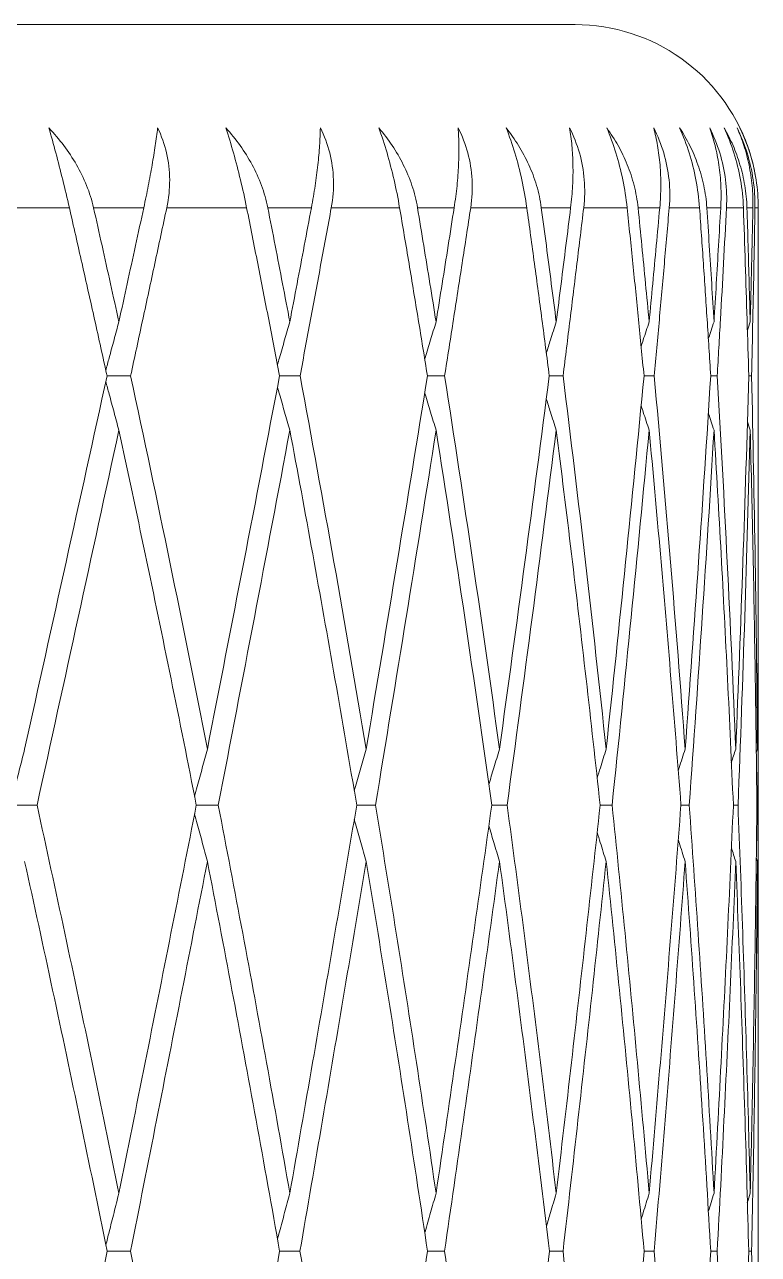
# Model space of a CAD drawing. Extents: x 1661 to 2451, y 0 to 579.
# Drawn here: x 2179.98 to 2183.99, y 464.05 to 470.76 of the extents above; entities that cross this region are included whole.
import ezdxf

# ---------------------------------------------------------------- set-up
doc = ezdxf.new("R2010")
doc.units = 0
doc.header["$LTSCALE"] = 10
doc.header["$MEASUREMENT"] = 0
doc.layers.add('2', color=7, linetype='CONTINUOUS', true_color=0xffffff)

msp = doc.modelspace()

# ---------------------------------------------------------------- linework, layer by layer
at = {"layer": '2', "color": 7, "linetype": 'Continuous', "lineweight": 18}
for p, q in [((2166.9886, 470.7637), (2182.9886, 470.7637)), ((2183.9886, 467.964), (2183.9886, 469.7096)), ((2183.9886, 465.6275), (2183.9886, 467.361)), ((2183.9886, 463.1121), (2183.9886, 465.0035))]:
    msp.add_line(p, q, dxfattribs=at)
at = {"layer": '2', "color": 7, "linetype": 'Continuous', "lineweight": 13}
for p, q in [((2179.7339, 469.7637), (2180.2288, 469.7637)), ((2180.7605, 469.7637), (2181.1963, 469.7637)), ((2181.6583, 469.7637), (2182.0312, 469.7637)), ((2182.4192, 469.7637), (2182.7255, 469.7637)), ((2183.0359, 469.7637), (2183.2728, 469.7637)), ((2183.5026, 469.7637), (2183.668, 469.7637)), ((2183.8151, 469.7637), (2183.9073, 469.7637)), ((2183.9704, 469.7637), (2183.9886, 469.7637))]:
    msp.add_line(p, q, dxfattribs=at)
at = {"layer": '2', "color": 7, "linetype": 'Continuous', "lineweight": 18}
msp.add_arc((2182.9886, 469.7637), 1, 19.40605, 90, dxfattribs=at)
for points in [[(2180.2288, 469.7637), (2180.217, 469.8151), (2180.1926, 469.9172), (2180.155, 470.064), (2180.1299, 470.1557), (2180.1175, 470.1996)], [(2180.7105, 470.1996), (2180.7316, 470.1557), (2180.7642, 470.064), (2180.7819, 469.9171), (2180.7715, 469.8151), (2180.7605, 469.7637)], [(2181.1963, 469.7637), (2181.186, 469.8151), (2181.1635, 469.9172), (2181.1252, 470.064), (2181.0976, 470.1557), (2181.0835, 470.1996)], [(2181.5988, 470.1996), (2181.6205, 470.1557), (2181.6546, 470.064), (2181.6755, 469.9171), (2181.6678, 469.8151), (2181.6583, 469.7637)], [(2182.0312, 469.7637), (2182.0224, 469.8151), (2182.0019, 469.9172), (2181.9634, 470.064), (2181.9336, 470.1557), (2181.9179, 470.1996)], [(2182.3506, 470.1996), (2182.3726, 470.1557), (2182.4079, 470.064), (2182.4319, 469.9171), (2182.427, 469.8151), (2182.4192, 469.7637)], [(2182.7255, 469.7637), (2182.7184, 469.8151), (2182.7, 469.9172), (2182.6616, 470.064), (2182.6299, 470.1557), (2182.6127, 470.1996)], [(2182.9589, 470.1996), (2182.9811, 470.1557), (2183.0173, 470.064), (2183.044, 469.9171), (2183.042, 469.8151), (2183.0359, 469.7637)], [(2183.2728, 469.7637), (2183.2674, 469.8151), (2183.2514, 469.9172), (2183.2135, 470.064), (2183.1801, 470.1557), (2183.1617, 470.1996)], [(2183.418, 470.1996), (2183.4402, 470.1557), (2183.4768, 470.064), (2183.5061, 469.9171), (2183.5071, 469.8151), (2183.5026, 469.7637)], [(2183.668, 469.7637), (2183.6643, 469.8151), (2183.6509, 469.9172), (2183.6138, 470.064), (2183.579, 470.1557), (2183.5595, 470.1996)], [(2183.7236, 470.1996), (2183.7456, 470.1557), (2183.7824, 470.064), (2183.814, 469.9171), (2183.8178, 469.8151), (2183.8151, 469.7637)], [(2183.9073, 469.7637), (2183.9055, 469.8151), (2183.8947, 469.9172), (2183.8588, 470.064), (2183.823, 470.1557), (2183.8025, 470.1996)], [(2183.8729, 470.1996), (2183.8944, 470.1557), (2183.9311, 470.064), (2183.9646, 469.9171), (2183.9713, 469.8151), (2183.9704, 469.7637)], [(2183.9886, 469.7637), (2183.9886, 469.8151), (2183.9806, 469.9172), (2183.9461, 470.064), (2183.9097, 470.1557), (2183.8885, 470.1996)], [(2180.4345, 468.8449), (2180.412, 468.9477), (2180.3667, 469.1528), (2180.2981, 469.4591), (2180.2519, 469.6623), (2180.2288, 469.7637)], [(2180.4991, 469.1402), (2180.4839, 469.2098), (2180.4534, 469.3488), (2180.4073, 469.5566), (2180.3764, 469.6947), (2180.3609, 469.7637)], [(2180.4991, 469.1402), (2180.5143, 469.2098), (2180.5446, 469.3488), (2180.5899, 469.5566), (2180.6199, 469.6947), (2180.6349, 469.7637)], [(2180.5632, 468.8449), (2180.5853, 468.9477), (2180.6295, 469.1528), (2180.6953, 469.4591), (2180.7388, 469.6623), (2180.7605, 469.7637)], [(2181.376, 468.8449), (2181.3563, 468.9477), (2181.3169, 469.1528), (2181.257, 469.4591), (2181.2166, 469.6623), (2181.1963, 469.7637)], [(2181.4321, 469.1402), (2181.4189, 469.2098), (2181.3924, 469.3488), (2181.3523, 469.5566), (2181.3254, 469.6947), (2181.3118, 469.7637)], [(2181.4321, 469.1402), (2181.4453, 469.2098), (2181.4717, 469.3488), (2181.5109, 469.5566), (2181.5369, 469.6947), (2181.5499, 469.7637)], [(2181.4877, 468.8449), (2181.507, 468.9477), (2181.5453, 469.1528), (2181.6021, 469.4591), (2181.6397, 469.6623), (2181.6583, 469.7637)], [(2182.183, 468.8449), (2182.1665, 468.9477), (2182.1332, 469.1528), (2182.0826, 469.4591), (2182.0484, 469.6623), (2182.0312, 469.7637)], [(2182.2302, 469.1402), (2182.2191, 469.2098), (2182.1968, 469.3488), (2182.1631, 469.5566), (2182.1404, 469.6947), (2182.1289, 469.7637)], [(2182.2302, 469.1402), (2182.2413, 469.2098), (2182.2634, 469.3488), (2182.2963, 469.5566), (2182.318, 469.6947), (2182.3288, 469.7637)], [(2182.2769, 468.8449), (2182.293, 468.9477), (2182.325, 469.1528), (2182.3724, 469.4591), (2182.4037, 469.6623), (2182.4192, 469.7637)], [(2182.8481, 468.8449), (2182.8348, 468.9477), (2182.8081, 469.1528), (2182.7672, 469.4591), (2182.7395, 469.6623), (2182.7255, 469.7637)], [(2182.8859, 469.1402), (2182.8771, 469.2098), (2182.8592, 469.3488), (2182.8321, 469.5566), (2182.8138, 469.6947), (2182.8046, 469.7637)], [(2182.8859, 469.1402), (2182.8948, 469.2098), (2182.9125, 469.3488), (2182.9387, 469.5566), (2182.9559, 469.6947), (2182.9645, 469.7637)], [(2182.9232, 468.8449), (2182.936, 468.9477), (2182.9615, 469.1528), (2182.999, 469.4591), (2183.0237, 469.6623), (2183.0359, 469.7637)], [(2183.365, 468.8449), (2183.3551, 468.9477), (2183.3351, 469.1528), (2183.3044, 469.4591), (2183.2834, 469.6623), (2183.2728, 469.7637)], [(2183.3932, 469.1402), (2183.3866, 469.2098), (2183.3733, 469.3488), (2183.3531, 469.5566), (2183.3394, 469.6947), (2183.3325, 469.7637)], [(2183.3932, 469.1402), (2183.3997, 469.2098), (2183.4128, 469.3488), (2183.432, 469.5566), (2183.4446, 469.6947), (2183.4509, 469.7637)], [(2183.4206, 468.8449), (2183.4301, 468.9477), (2183.4487, 469.1528), (2183.4761, 469.4591), (2183.4938, 469.6623), (2183.5026, 469.7637)], [(2183.729, 468.8449), (2183.7226, 468.9477), (2183.7095, 469.1528), (2183.6892, 469.4591), (2183.6751, 469.6623), (2183.668, 469.7637)], [(2183.7471, 469.1402), (2183.7429, 469.2098), (2183.7344, 469.3488), (2183.7212, 469.5566), (2183.7123, 469.6947), (2183.7077, 469.7637)], [(2183.7471, 469.1402), (2183.7513, 469.2098), (2183.7596, 469.3488), (2183.7718, 469.5566), (2183.7796, 469.6947), (2183.7835, 469.7637)], [(2183.7646, 468.8449), (2183.7705, 468.9477), (2183.7822, 469.1528), (2183.7991, 469.4591), (2183.8098, 469.6623), (2183.8151, 469.7637)], [(2183.9365, 468.8449), (2183.9337, 468.9477), (2183.9277, 469.1528), (2183.9179, 469.4591), (2183.9109, 469.6623), (2183.9073, 469.7637)], [(2183.9445, 469.1402), (2183.9427, 469.2098), (2183.939, 469.3488), (2183.9331, 469.5566), (2183.9289, 469.6947), (2183.9268, 469.7637)], [(2183.9445, 469.1402), (2183.9463, 469.2098), (2183.9498, 469.3488), (2183.9547, 469.5566), (2183.9578, 469.6947), (2183.9593, 469.7637)], [(2183.9518, 468.8449), (2183.9542, 468.9477), (2183.9588, 469.1528), (2183.965, 469.4591), (2183.9687, 469.6623), (2183.9704, 469.7637)], [(2183.9886, 469.7095), (2183.9886, 469.7275), (2183.9886, 469.7456), (2183.9886, 469.7637)], [(2183.7159, 469.0473), (2183.7263, 469.0783), (2183.7367, 469.1093), (2183.7471, 469.1402)], [(2183.929, 469.0946), (2183.9341, 469.1098), (2183.9393, 469.125), (2183.9445, 469.1402)], [(2179.9847, 466.8074), (2180.1361, 467.4879), (2180.2861, 468.1671), (2180.4345, 468.8449)], [(2180.982, 466.8074), (2180.8486, 467.4879), (2180.7092, 468.1671), (2180.5632, 468.8449)], [(2180.982, 466.8074), (2181.1154, 467.4879), (2181.2468, 468.1671), (2181.376, 468.8449)], [(2181.8485, 466.8074), (2181.7344, 467.4879), (2181.6144, 468.1671), (2181.4877, 468.8449)], [(2181.8485, 466.8074), (2181.9627, 467.4879), (2182.0742, 468.1671), (2182.183, 468.8449)], [(2182.5763, 466.8074), (2182.4825, 467.4879), (2182.3829, 468.1671), (2182.2769, 468.8449)], [(2182.5763, 466.8074), (2182.6701, 467.4879), (2182.7608, 468.1671), (2182.8481, 468.8449)], [(2183.1584, 466.8074), (2183.0859, 467.4879), (2183.0077, 468.1671), (2182.9232, 468.8449)], [(2183.1584, 466.8074), (2183.231, 467.4879), (2183.2999, 468.1671), (2183.365, 468.8449)], [(2183.5895, 466.8074), (2183.5389, 467.4879), (2183.4828, 468.1671), (2183.4206, 468.8449)], [(2183.5895, 466.8074), (2183.6401, 467.4879), (2183.6868, 468.1671), (2183.729, 468.8449)], [(2183.729, 468.8449), (2183.7408, 468.8449), (2183.7527, 468.8449), (2183.7646, 468.8449)], [(2183.8655, 466.8074), (2183.8373, 467.4879), (2183.8038, 468.1671), (2183.7646, 468.8449)], [(2183.8655, 466.8074), (2183.8937, 467.4879), (2183.9176, 468.1671), (2183.9365, 468.8449)], [(2183.9365, 468.8449), (2183.9416, 468.8449), (2183.9467, 468.8449), (2183.9518, 468.8449)], [(2183.9839, 466.8074), (2183.9783, 467.4879), (2183.9678, 468.1671), (2183.9518, 468.8449)], [(2183.7159, 468.6419), (2183.7262, 468.6107), (2183.7367, 468.5795), (2183.7471, 468.5483)], [(2183.9289, 468.5945), (2183.9341, 468.5791), (2183.9393, 468.5637), (2183.9445, 468.5483)], [(2180.4991, 468.5483), (2180.3518, 467.8672), (2180.2029, 467.1848), (2180.0524, 466.5012)], [(2180.4991, 468.5483), (2180.5475, 468.3242), (2180.6434, 467.8739), (2180.7844, 467.1915), (2180.8763, 466.732), (2180.9218, 466.5012)], [(2181.4321, 468.5483), (2181.3042, 467.8672), (2181.1739, 467.1848), (2181.0416, 466.5012)], [(2181.797, 466.5012), (2181.758, 466.732), (2181.679, 467.1915), (2181.5574, 467.8739), (2181.4742, 468.3242), (2181.4321, 468.5483)], [(2182.2302, 468.5483), (2182.1228, 467.8672), (2182.0124, 467.1848), (2181.8995, 466.5012)], [(2182.2302, 468.5483), (2182.3377, 467.8672), (2182.4387, 467.1848), (2182.5339, 466.5012)], [(2182.8859, 468.5483), (2182.8, 467.8672), (2182.7106, 467.1848), (2182.6181, 466.5012)], [(2183.1256, 466.5012), (2183.1006, 466.732), (2183.0496, 467.1915), (2182.9697, 467.8739), (2182.9142, 468.3242), (2182.8859, 468.5483)], [(2183.3932, 468.5483), (2183.3295, 467.8672), (2183.2619, 467.1848), (2183.1907, 466.5012)], [(2183.3931, 468.5483), (2183.4141, 468.3242), (2183.4548, 467.8739), (2183.5126, 467.1915), (2183.5489, 466.732), (2183.5665, 466.5012)], [(2183.7471, 468.5483), (2183.7063, 467.8672), (2183.6611, 467.1848), (2183.6119, 466.5012)], [(2183.8525, 466.5012), (2183.8425, 466.732), (2183.8213, 467.1915), (2183.7862, 467.8739), (2183.7605, 468.3242), (2183.7471, 468.5483)], [(2183.9445, 468.5483), (2183.927, 467.8672), (2183.9047, 467.1848), (2183.8779, 466.5012)], [(2183.981, 466.5012), (2183.9787, 466.732), (2183.9728, 467.1915), (2183.9606, 467.8739), (2183.9502, 468.3242), (2183.9445, 468.5483)], [(2183.9839, 466.8074), (2183.987, 467.1934), (2183.9886, 467.579), (2183.9886, 467.9641)], [(2183.9883, 467.6575), (2183.9892, 467.2724), (2183.9884, 466.887), (2183.986, 466.5012)], [(2183.8414, 466.7334), (2183.8494, 466.7581), (2183.8575, 466.7828), (2183.8655, 466.8074)], [(2183.9769, 466.7862), (2183.9792, 466.7933), (2183.9815, 466.8004), (2183.9839, 466.8074)], [(2180.0524, 466.5012), (2180.1034, 466.269), (2180.2045, 465.8025), (2180.3535, 465.0958), (2180.4509, 464.6202), (2180.4991, 464.3812)], [(2180.9218, 466.5012), (2180.8761, 466.269), (2180.7839, 465.8025), (2180.643, 465.0958), (2180.5473, 464.6202), (2180.4991, 464.3812)], [(2181.4321, 464.3812), (2181.3902, 464.6202), (2181.3054, 465.0958), (2181.1752, 465.8025), (2181.0865, 466.269), (2181.0416, 466.5012)], [(2181.4321, 464.3812), (2181.474, 464.6202), (2181.557, 465.0958), (2181.6786, 465.8025), (2181.7579, 466.269), (2181.797, 466.5012)], [(2181.8995, 466.5012), (2181.9378, 466.269), (2182.0133, 465.8025), (2182.1236, 465.0958), (2182.195, 464.6202), (2182.2302, 464.3812)], [(2182.5339, 466.5012), (2182.5016, 466.269), (2182.4361, 465.8025), (2182.3349, 465.0958), (2182.2654, 464.6202), (2182.2302, 464.3812)], [(2182.8859, 464.3812), (2182.8578, 464.6202), (2182.8004, 465.0958), (2182.7111, 465.8025), (2182.6495, 466.269), (2182.6181, 466.5012)], [(2182.8859, 464.3812), (2182.9141, 464.6202), (2182.9694, 465.0958), (2183.0493, 465.8025), (2183.1005, 466.269), (2183.1256, 466.5012)], [(2183.1907, 466.5012), (2183.2148, 466.269), (2183.262, 465.8025), (2183.3295, 465.0958), (2183.3723, 464.6202), (2183.3931, 464.3812)], [(2183.5665, 466.5012), (2183.5488, 466.269), (2183.5124, 465.8025), (2183.4546, 465.0958), (2183.414, 464.6202), (2183.3931, 464.3812)], [(2183.7471, 464.3812), (2183.7338, 464.6202), (2183.7059, 465.0958), (2183.6609, 465.8025), (2183.6286, 466.269), (2183.6119, 466.5012)], [(2183.7471, 464.3812), (2183.7605, 464.6202), (2183.7861, 465.0958), (2183.8212, 465.8025), (2183.8425, 466.269), (2183.8525, 466.5012)], [(2183.8779, 466.5012), (2183.8694, 466.5012), (2183.861, 466.5012), (2183.8525, 466.5012)], [(2183.9445, 464.3812), (2183.9388, 464.6202), (2183.9262, 465.0958), (2183.904, 465.8025), (2183.887, 466.269), (2183.8779, 466.5012)], [(2183.9445, 464.3812), (2183.9502, 464.6202), (2183.9606, 465.0958), (2183.9727, 465.8025), (2183.9786, 466.269), (2183.981, 466.5012)], [(2183.8655, 466.1937), (2183.8576, 466.2182), (2183.8496, 466.2427), (2183.8417, 466.2672)], [(2179.9847, 466.1937), (2180.0361, 465.9606), (2180.138, 465.492), (2180.2882, 464.7823), (2180.3864, 464.3045), (2180.4351, 464.0645)], [(2180.982, 466.1937), (2180.9367, 465.9606), (2180.8452, 465.492), (2180.7054, 464.7823), (2180.6105, 464.3045), (2180.5626, 464.0645)], [(2180.982, 466.1937), (2181.0273, 465.9606), (2181.1169, 465.492), (2181.2484, 464.7823), (2181.3341, 464.3045), (2181.3764, 464.0645)], [(2181.4873, 464.0645), (2181.5288, 464.3045), (2181.6109, 464.7823), (2181.7314, 465.492), (2181.8098, 465.9606), (2181.8485, 466.1937)], [(2181.8485, 466.1937), (2181.8873, 465.9606), (2181.9638, 465.492), (2182.0754, 464.7823), (2182.1477, 464.3045), (2182.1834, 464.0645)], [(2182.5763, 466.1937), (2182.5445, 465.9606), (2182.4798, 465.492), (2182.3798, 464.7823), (2182.3113, 464.3045), (2182.2765, 464.0645)], [(2182.5763, 466.1937), (2182.6081, 465.9606), (2182.6707, 465.492), (2182.7615, 464.7823), (2182.8198, 464.3045), (2182.8484, 464.0645)], [(2182.9229, 464.0645), (2182.9506, 464.3045), (2183.005, 464.7823), (2183.0835, 465.492), (2183.1338, 465.9606), (2183.1584, 466.1937)], [(2183.1584, 466.1937), (2183.1831, 465.9606), (2183.2312, 465.492), (2183.3002, 464.7823), (2183.3439, 464.3045), (2183.3653, 464.0645)], [(2183.5895, 466.1937), (2183.5723, 465.9606), (2183.5369, 465.492), (2183.4805, 464.7823), (2183.4408, 464.3045), (2183.4204, 464.0645)], [(2183.5895, 466.1937), (2183.6067, 465.9606), (2183.64, 465.492), (2183.6865, 464.7823), (2183.7153, 464.3045), (2183.7291, 464.0645)], [(2183.7644, 464.0645), (2183.7773, 464.3045), (2183.802, 464.7823), (2183.8357, 465.492), (2183.8559, 465.9606), (2183.8655, 466.1937)], [(2183.8655, 466.1937), (2183.8751, 465.9606), (2183.8931, 465.492), (2183.9168, 464.7823), (2183.9304, 464.3045), (2183.9366, 464.0645)], [(2183.9517, 464.0645), (2183.957, 464.3045), (2183.9663, 464.7823), (2183.9771, 465.492), (2183.982, 465.9606), (2183.9839, 466.1937)], [(2183.9839, 466.1937), (2183.9816, 466.2005), (2183.9794, 466.2073), (2183.9772, 466.2142)], [(2183.7158, 464.2814), (2183.7262, 464.3147), (2183.7367, 464.348), (2183.7471, 464.3812)], [(2183.9288, 464.3317), (2183.934, 464.3482), (2183.9393, 464.3647), (2183.9445, 464.3812)], [(2179.9847, 461.8672), (2180.036, 462.1147), (2180.1377, 462.6076), (2180.2879, 463.34), (2180.3863, 463.8238), (2180.4351, 464.0645)], [(2180.5626, 464.0645), (2180.6106, 463.8238), (2180.7056, 463.34), (2180.8455, 462.6076), (2180.9368, 462.1147), (2180.982, 461.8672)], [(2181.3764, 464.0645), (2181.334, 463.8238), (2181.2482, 463.34), (2181.1166, 462.6076), (2181.0272, 462.1147), (2180.982, 461.8672)], [(2181.4873, 464.0645), (2181.5289, 463.8238), (2181.6111, 463.34), (2181.7316, 462.6076), (2181.8099, 462.1147), (2181.8485, 461.8672)], [(2181.8485, 461.8672), (2181.8872, 462.1147), (2181.9636, 462.6076), (2182.0752, 463.34), (2182.1477, 463.8238), (2182.1834, 464.0645)], [(2182.2765, 464.0645), (2182.3113, 463.8238), (2182.38, 463.34), (2182.48, 462.6076), (2182.5445, 462.1147), (2182.5763, 461.8672)], [(2182.8484, 464.0645), (2182.8197, 463.8238), (2182.7613, 463.34), (2182.6706, 462.6076), (2182.6081, 462.1147), (2182.5763, 461.8672)], [(2182.9229, 464.0645), (2182.9507, 463.8238), (2183.0051, 463.34), (2183.0837, 462.6076), (2183.1339, 462.1147), (2183.1584, 461.8672)], [(2183.1584, 461.8672), (2183.183, 462.1147), (2183.2311, 462.6076), (2183.3, 463.34), (2183.3439, 463.8238), (2183.3653, 464.0645)], [(2183.4204, 464.0645), (2183.4408, 463.8238), (2183.4806, 463.34), (2183.537, 462.6076), (2183.5724, 462.1147), (2183.5895, 461.8672)], [(2183.7291, 464.0645), (2183.7153, 463.8238), (2183.6864, 463.34), (2183.6399, 462.6076), (2183.6067, 462.1147), (2183.5895, 461.8672)], [(2183.7291, 464.0645), (2183.7409, 464.0645), (2183.7527, 464.0645), (2183.7644, 464.0645)], [(2183.7644, 464.0645), (2183.7773, 463.8238), (2183.802, 463.34), (2183.8357, 462.6076), (2183.856, 462.1147), (2183.8655, 461.8672)], [(2183.8655, 461.8672), (2183.8751, 462.1147), (2183.8931, 462.6076), (2183.9168, 463.34), (2183.9304, 463.8238), (2183.9366, 464.0645)], [(2183.9366, 464.0645), (2183.9417, 464.0645), (2183.9467, 464.0645), (2183.9517, 464.0645)], [(2183.9517, 464.0645), (2183.957, 463.8238), (2183.9664, 463.34), (2183.9771, 462.6076), (2183.982, 462.1147), (2183.9839, 461.8672)]]:
    msp.add_open_spline(points, degree=3, dxfattribs=at)
for points, knots in [([(2180.1175, 470.1996), (2180.1464, 470.1685), (2180.1735, 470.1363), (2180.2237, 470.0693), (2180.2468, 470.0346), (2180.2885, 469.9622), (2180.3071, 469.9245), (2180.3388, 469.8457), (2180.3516, 469.8052), (2180.3609, 469.7637)], [0, 0, 0, 0, 0.25, 0.25, 0.5, 0.5, 0.75, 0.75, 1, 1, 1, 1]), ([(2180.6349, 469.7637), (2180.6439, 469.8051), (2180.6521, 469.8452), (2180.6673, 469.9228), (2180.6742, 469.9605), (2180.6836, 470.0153), (2180.6866, 470.0333), (2180.6923, 470.0685), (2180.6949, 470.0857), (2180.7024, 470.1363), (2180.7067, 470.1686), (2180.7105, 470.1996)], [0, 0, 0, 0, 0.25, 0.25, 0.5, 0.5, 0.625, 0.625, 0.75, 0.75, 1, 1, 1, 1]), ([(2181.0835, 470.1996), (2181.1112, 470.1685), (2181.137, 470.1363), (2181.1846, 470.0693), (2181.2065, 470.0346), (2181.2456, 469.9622), (2181.2629, 469.9245), (2181.2921, 469.8457), (2181.3037, 469.8052), (2181.3118, 469.7637)], [0, 0, 0, 0, 0.25, 0.25, 0.5, 0.5, 0.75, 0.75, 1, 1, 1, 1]), ([(2181.5499, 469.7637), (2181.5577, 469.8051), (2181.5644, 469.8452), (2181.576, 469.9228), (2181.5808, 469.9605), (2181.5868, 470.0153), (2181.5886, 470.0333), (2181.5917, 470.0685), (2181.5931, 470.0857), (2181.5965, 470.1363), (2181.598, 470.1686), (2181.5988, 470.1996)], [0, 0, 0, 0, 0.25, 0.25, 0.5, 0.5, 0.625, 0.625, 0.75, 0.75, 1, 1, 1, 1]), ([(2181.9179, 470.1996), (2181.944, 470.1685), (2181.9683, 470.1363), (2182.013, 470.0693), (2182.0333, 470.0346), (2182.0695, 469.9622), (2182.0854, 469.9245), (2182.1118, 469.8457), (2182.1221, 469.8052), (2182.1289, 469.7637)], [0, 0, 0, 0, 0.25, 0.25, 0.5, 0.5, 0.75, 0.75, 1, 1, 1, 1]), ([(2182.3288, 469.7637), (2182.3353, 469.8051), (2182.3405, 469.8452), (2182.3484, 469.9228), (2182.3511, 469.9605), (2182.3536, 470.0153), (2182.3542, 470.0333), (2182.3548, 470.0685), (2182.3548, 470.0857), (2182.3542, 470.1363), (2182.3528, 470.1686), (2182.3506, 470.1996)], [0, 0, 0, 0, 0.25, 0.25, 0.5, 0.5, 0.625, 0.625, 0.75, 0.75, 1, 1, 1, 1]), ([(2182.6127, 470.1996), (2182.6371, 470.1685), (2182.6597, 470.1363), (2182.7009, 470.0693), (2182.7196, 470.0346), (2182.7526, 469.9622), (2182.7669, 469.9245), (2182.7902, 469.8457), (2182.799, 469.8052), (2182.8046, 469.7637)], [0, 0, 0, 0, 0.25, 0.25, 0.5, 0.5, 0.75, 0.75, 1, 1, 1, 1]), ([(2182.9645, 469.7637), (2182.9697, 469.8051), (2182.9731, 469.8452), (2182.9773, 469.9228), (2182.9779, 469.9605), (2182.9769, 470.0153), (2182.9762, 470.0333), (2182.9743, 470.0685), (2182.973, 470.0857), (2182.9684, 470.1363), (2182.9641, 470.1686), (2182.9589, 470.1996)], [0, 0, 0, 0, 0.25, 0.25, 0.5, 0.5, 0.625, 0.625, 0.75, 0.75, 1, 1, 1, 1]), ([(2183.1617, 470.1996), (2183.184, 470.1685), (2183.2046, 470.1363), (2183.2421, 470.0693), (2183.2589, 470.0346), (2183.2883, 469.9622), (2183.3009, 469.9245), (2183.321, 469.8457), (2183.3283, 469.8052), (2183.3325, 469.7637)], [0, 0, 0, 0, 0.25, 0.25, 0.5, 0.5, 0.75, 0.75, 1, 1, 1, 1]), ([(2183.4509, 469.7637), (2183.4547, 469.8051), (2183.4565, 469.8452), (2183.4568, 469.9228), (2183.4553, 469.9605), (2183.4508, 470.0153), (2183.4489, 470.0333), (2183.4444, 470.0685), (2183.4419, 470.0857), (2183.4332, 470.1363), (2183.4262, 470.1686), (2183.418, 470.1996)], [0, 0, 0, 0, 0.25, 0.25, 0.5, 0.5, 0.625, 0.625, 0.75, 0.75, 1, 1, 1, 1]), ([(2183.5595, 470.1996), (2183.5796, 470.1685), (2183.5981, 470.1363), (2183.6314, 470.0693), (2183.6462, 470.0346), (2183.6719, 469.9622), (2183.6826, 469.9245), (2183.6993, 469.8457), (2183.705, 469.8052), (2183.7077, 469.7637)], [0, 0, 0, 0, 0.25, 0.25, 0.5, 0.5, 0.75, 0.75, 1, 1, 1, 1]), ([(2183.7835, 469.7637), (2183.7859, 469.8051), (2183.786, 469.8452), (2183.7825, 469.9228), (2183.7789, 469.9605), (2183.7709, 470.0153), (2183.7678, 470.0333), (2183.7609, 470.0685), (2183.757, 470.0857), (2183.7445, 470.1363), (2183.7347, 470.1686), (2183.7236, 470.1996)], [0, 0, 0, 0, 0.25, 0.25, 0.5, 0.5, 0.625, 0.625, 0.75, 0.75, 1, 1, 1, 1]), ([(2183.8025, 470.1996), (2183.8202, 470.1685), (2183.8364, 470.1363), (2183.8652, 470.0693), (2183.878, 470.0346), (2183.8995, 469.9622), (2183.9083, 469.9245), (2183.9214, 469.8457), (2183.9255, 469.8052), (2183.9268, 469.7637)], [0, 0, 0, 0, 0.25, 0.25, 0.5, 0.5, 0.75, 0.75, 1, 1, 1, 1]), ([(2183.9593, 469.7637), (2183.9601, 469.8051), (2183.9586, 469.8452), (2183.9513, 469.9228), (2183.9456, 469.9605), (2183.9342, 470.0153), (2183.93, 470.0333), (2183.9206, 470.0685), (2183.9155, 470.0857), (2183.8992, 470.1363), (2183.8867, 470.1686), (2183.8729, 470.1996)], [0, 0, 0, 0, 0.25, 0.25, 0.5, 0.5, 0.625, 0.625, 0.75, 0.75, 1, 1, 1, 1]), ([(2183.8885, 470.1996), (2183.9036, 470.1685), (2183.9173, 470.1363), (2183.9414, 470.0693), (2183.9519, 470.0346), (2183.9655, 469.9777), (2183.9698, 469.9566), (2183.9735, 469.9349)], [0, 0, 0, 0, 0.388973, 0.388973, 0.777946, 0.777946, 1, 1, 1, 1]), ([(2180.4277, 468.8753), (2180.4338, 468.8981), (2180.4487, 468.9537), (2180.4725, 469.042), (2180.4902, 469.1075), (2180.4991, 469.1402)], [0, 0, 0, 0, 0.256924, 0.628462, 1, 1, 1, 1]), ([(2181.3643, 468.9049), (2181.368, 468.9178), (2181.3811, 468.9635), (2181.4037, 469.042), (2181.4226, 469.1075), (2181.4321, 469.1402)], [0, 0, 0, 0, 0.163694, 0.581847, 1, 1, 1, 1]), ([(2182.1681, 468.9361), (2182.1688, 468.9386), (2182.1795, 468.9739), (2182.2002, 469.042), (2182.2202, 469.1075), (2182.2302, 469.1402)], [0, 0, 0, 0, 0.036411, 0.518206, 1, 1, 1, 1]), ([(2182.8317, 468.9695), (2182.8393, 468.9937), (2182.8574, 469.0506), (2182.8755, 469.1075), (2182.8859, 469.1402)], [0, 0, 0, 0, 0.424014, 1, 1, 1, 1]), ([(2183.3491, 469.0062), (2183.353, 469.0182), (2183.3677, 469.0629), (2183.3824, 469.1075), (2183.3932, 469.1402)], [0, 0, 0, 0, 0.266442, 1, 1, 1, 1]), ([(2180.4278, 468.8142), (2180.4338, 468.7915), (2180.4487, 468.7359), (2180.4725, 468.6473), (2180.4902, 468.5813), (2180.4991, 468.5483)], [0, 0, 0, 0, 0.256406, 0.628203, 1, 1, 1, 1]), ([(2180.4345, 468.8449), (2180.4455, 468.8449), (2180.4724, 468.8449), (2180.5153, 468.8449), (2180.5472, 468.8449), (2180.5632, 468.8449)], [0, 0, 0, 0, 0.256067, 0.628034, 1, 1, 1, 1]), ([(2181.3759, 468.8449), (2181.382, 468.8449), (2181.4036, 468.8449), (2181.4409, 468.8449), (2181.4721, 468.8449), (2181.4877, 468.8449)], [0, 0, 0, 0, 0.161719, 0.58086, 1, 1, 1, 1]), ([(2182.183, 468.8449), (2182.184, 468.8449), (2182.2001, 468.8449), (2182.2314, 468.8449), (2182.2617, 468.8449), (2182.2769, 468.8449)], [0, 0, 0, 0, 0.032169, 0.516085, 1, 1, 1, 1]), ([(2182.8481, 468.8449), (2182.8586, 468.8449), (2182.8836, 468.8449), (2182.9087, 468.8449), (2182.9232, 468.8449)], [0, 0, 0, 0, 0.419671, 1, 1, 1, 1]), ([(2183.365, 468.8449), (2183.3698, 468.8449), (2183.3883, 468.8449), (2183.4069, 468.8449), (2183.4206, 468.8449)], [0, 0, 0, 0, 0.25686, 1, 1, 1, 1]), ([(2181.3644, 468.7845), (2181.368, 468.7717), (2181.3811, 468.726), (2181.4036, 468.6473), (2181.4226, 468.5813), (2181.4321, 468.5483)], [0, 0, 0, 0, 0.162661, 0.581331, 1, 1, 1, 1]), ([(2182.1681, 468.7533), (2182.1689, 468.7509), (2182.1795, 468.7156), (2182.2002, 468.6473), (2182.2202, 468.5813), (2182.2302, 468.5483)], [0, 0, 0, 0, 0.034866, 0.517433, 1, 1, 1, 1]), ([(2182.8317, 468.7197), (2182.8393, 468.6956), (2182.8574, 468.6385), (2182.8755, 468.5813), (2182.8859, 468.5483)], [0, 0, 0, 0, 0.423034, 1, 1, 1, 1]), ([(2183.3492, 468.683), (2183.353, 468.6711), (2183.3677, 468.6262), (2183.3823, 468.5813), (2183.3931, 468.5483)], [0, 0, 0, 0, 0.26561, 1, 1, 1, 1]), ([(2179.9125, 466.5184), (2179.9195, 466.5468), (2179.935, 466.6092), (2179.959, 466.7056), (2179.9761, 466.7735), (2179.9847, 466.8074)], [0, 0, 0, 0, 0.293773, 0.646886, 1, 1, 1, 1]), ([(2180.9123, 466.5485), (2180.9172, 466.5668), (2180.9312, 466.6192), (2180.9544, 466.7056), (2180.9728, 466.7735), (2180.982, 466.8074)], [0, 0, 0, 0, 0.211993, 0.605997, 1, 1, 1, 1]), ([(2181.7833, 466.5795), (2181.7856, 466.5875), (2181.7976, 466.6296), (2181.8192, 466.7056), (2181.8388, 466.7735), (2181.8486, 466.8074)], [0, 0, 0, 0, 0.104825, 0.552412, 1, 1, 1, 1]), ([(2182.5179, 466.6131), (2182.5271, 466.644), (2182.5465, 466.7088), (2182.5661, 466.7735), (2182.5763, 466.8074)], [0, 0, 0, 0, 0.475235, 1, 1, 1, 1]), ([(2183.1089, 466.6486), (2183.1148, 466.6676), (2183.1313, 466.7206), (2183.1478, 466.7735), (2183.1584, 466.8074)], [0, 0, 0, 0, 0.35828, 1, 1, 1, 1]), ([(2183.5515, 466.6888), (2183.5533, 466.6944), (2183.5659, 466.734), (2183.5786, 466.7735), (2183.5895, 466.8074)], [0, 0, 0, 0, 0.140825, 1, 1, 1, 1]), ([(2180.0524, 466.5012), (2180.0364, 466.5012), (2180.0044, 466.5012), (2179.959, 466.5012), (2179.9297, 466.5012), (2179.9164, 466.5012)], [0, 0, 0, 0, 0.353447, 0.706895, 1, 1, 1, 1]), ([(2180.9123, 466.4535), (2180.9172, 466.4353), (2180.9312, 466.3829), (2180.9544, 466.2963), (2180.9727, 466.2279), (2180.982, 466.1937)], [0, 0, 0, 0, 0.210885, 0.605442, 1, 1, 1, 1]), ([(2181.0416, 466.5012), (2181.0258, 466.5012), (2180.9943, 466.5012), (2180.9544, 466.5012), (2180.9302, 466.5012), (2180.9218, 466.5012)], [0, 0, 0, 0, 0.394981, 0.789961, 1, 1, 1, 1]), ([(2181.8995, 466.5012), (2181.8841, 466.5012), (2181.8534, 466.5012), (2181.8192, 466.5012), (2181.8004, 466.5012), (2181.797, 466.5012)], [0, 0, 0, 0, 0.450108, 0.900217, 1, 1, 1, 1]), ([(2182.6181, 466.5012), (2182.6033, 466.5012), (2182.5752, 466.5012), (2182.5471, 466.5012), (2182.5339, 466.5012)], [0, 0, 0, 0, 0.528525, 1, 1, 1, 1]), ([(2183.1907, 466.5012), (2183.1765, 466.5012), (2183.1548, 466.5012), (2183.1331, 466.5012), (2183.1256, 466.5012)], [0, 0, 0, 0, 0.651718, 1, 1, 1, 1]), ([(2183.6119, 466.5012), (2183.5986, 466.5012), (2183.5834, 466.5012), (2183.5683, 466.5012), (2183.5665, 466.5012)], [0, 0, 0, 0, 0.880302, 1, 1, 1, 1]), ([(2183.986, 466.5012), (2183.9874, 466.269), (2183.989, 465.8431), (2183.9886, 465.4135), (2183.9881, 465.2183)], [0, 0, 0, 0, 0.547725, 1, 1, 1, 1]), ([(2181.8485, 466.1937), (2181.8388, 466.2279), (2181.8192, 466.2963), (2181.7976, 466.3724), (2181.7857, 466.4143), (2181.7835, 466.422)], [0, 0, 0, 0, 0.449123, 0.898246, 1, 1, 1, 1]), ([(2182.518, 466.3888), (2182.5272, 466.358), (2182.5466, 466.293), (2182.566, 466.2279), (2182.5763, 466.1937)], [0, 0, 0, 0, 0.474342, 1, 1, 1, 1]), ([(2183.1584, 466.1937), (2183.1478, 466.2279), (2183.1313, 466.2809), (2183.115, 466.3338), (2183.1092, 466.3525)], [0, 0, 0, 0, 0.645955, 1, 1, 1, 1]), ([(2183.5515, 466.3129), (2183.5533, 466.3073), (2183.5659, 466.2677), (2183.5786, 466.2279), (2183.5895, 466.1937)], [0, 0, 0, 0, 0.138845, 1, 1, 1, 1]), ([(2183.9839, 466.1937), (2183.9858, 465.9606), (2183.988, 465.5652), (2183.9886, 465.1665), (2183.9886, 465.0035)], [0, 0, 0, 0, 0.592527, 1, 1, 1, 1]), ([(2180.4991, 464.3812), (2180.4902, 464.3461), (2180.4725, 464.2759), (2180.4488, 464.1816), (2180.434, 464.1224), (2180.428, 464.0984)], [0, 0, 0, 0, 0.37313, 0.746259, 1, 1, 1, 1]), ([(2181.3646, 464.13), (2181.3682, 464.1434), (2181.3812, 464.1921), (2181.4037, 464.2759), (2181.4226, 464.3461), (2181.4321, 464.3812)], [0, 0, 0, 0, 0.160186, 0.580093, 1, 1, 1, 1]), ([(2182.2302, 464.3812), (2182.2202, 464.3461), (2182.2002, 464.2759), (2182.1796, 464.2032), (2182.169, 464.1656), (2182.1683, 464.1633)], [0, 0, 0, 0, 0.483837, 0.967675, 1, 1, 1, 1]), ([(2182.8319, 464.1988), (2182.8394, 464.2245), (2182.8574, 464.2854), (2182.8755, 464.3461), (2182.8859, 464.3812)], [0, 0, 0, 0, 0.422066, 1, 1, 1, 1]), ([(2183.3931, 464.3812), (2183.3824, 464.3461), (2183.3677, 464.2983), (2183.3531, 464.2505), (2183.3492, 464.2378)], [0, 0, 0, 0, 0.734695, 1, 1, 1, 1]), ([(2180.5626, 464.0645), (2180.5467, 464.0645), (2180.515, 464.0645), (2180.4724, 464.0645), (2180.4458, 464.0645), (2180.4351, 464.0645)], [0, 0, 0, 0, 0.373692, 0.747385, 1, 1, 1, 1]), ([(2181.3764, 464.0645), (2181.3823, 464.0645), (2181.4036, 464.0645), (2181.4406, 464.0645), (2181.4717, 464.0645), (2181.4873, 464.0645)], [0, 0, 0, 0, 0.157255, 0.578628, 1, 1, 1, 1]), ([(2182.2765, 464.0645), (2182.2614, 464.0645), (2182.2312, 464.0645), (2182.2001, 464.0645), (2182.1842, 464.0645), (2182.1834, 464.0645)], [0, 0, 0, 0, 0.48653, 0.97306, 1, 1, 1, 1]), ([(2182.8484, 464.0645), (2182.8587, 464.0645), (2182.8836, 464.0645), (2182.9084, 464.0645), (2182.9229, 464.0645)], [0, 0, 0, 0, 0.416228, 1, 1, 1, 1]), ([(2183.4204, 464.0645), (2183.4067, 464.0645), (2183.3883, 464.0645), (2183.3699, 464.0645), (2183.3653, 464.0645)], [0, 0, 0, 0, 0.747911, 1, 1, 1, 1])]:
    msp.add_open_spline(points, degree=3, knots=knots, dxfattribs=at)
at = {"layer": '2', "color": 7, "linetype": 'Continuous', "lineweight": 13}
for points, weights in [([(2180.3609, 469.7637), (2180.5003, 469.7637), (2180.6349, 469.7637)], [1, 0.999911891419, 1]), ([(2181.3118, 469.7637), (2181.4334, 469.7637), (2181.5499, 469.7637)], [1, 0.999911891424, 1]), ([(2182.1289, 469.7637), (2182.2316, 469.7637), (2182.3288, 469.7637)], [1, 0.999911891412, 1]), ([(2182.8046, 469.7637), (2182.8873, 469.7637), (2182.9645, 469.7637)], [1, 0.999911891436, 1]), ([(2183.3325, 469.7637), (2183.3946, 469.7637), (2183.4509, 469.7637)], [1, 0.999911891409, 1]), ([(2183.7077, 469.7637), (2183.7486, 469.7637), (2183.7835, 469.7637)], [1, 0.999911891436, 1]), ([(2183.9268, 469.7637), (2183.946, 469.7637), (2183.9593, 469.7637)], [1, 0.999911891418, 1])]:
    msp.add_rational_spline(points, weights, degree=2, dxfattribs=at)

doc.saveas('drawing.dxf')
